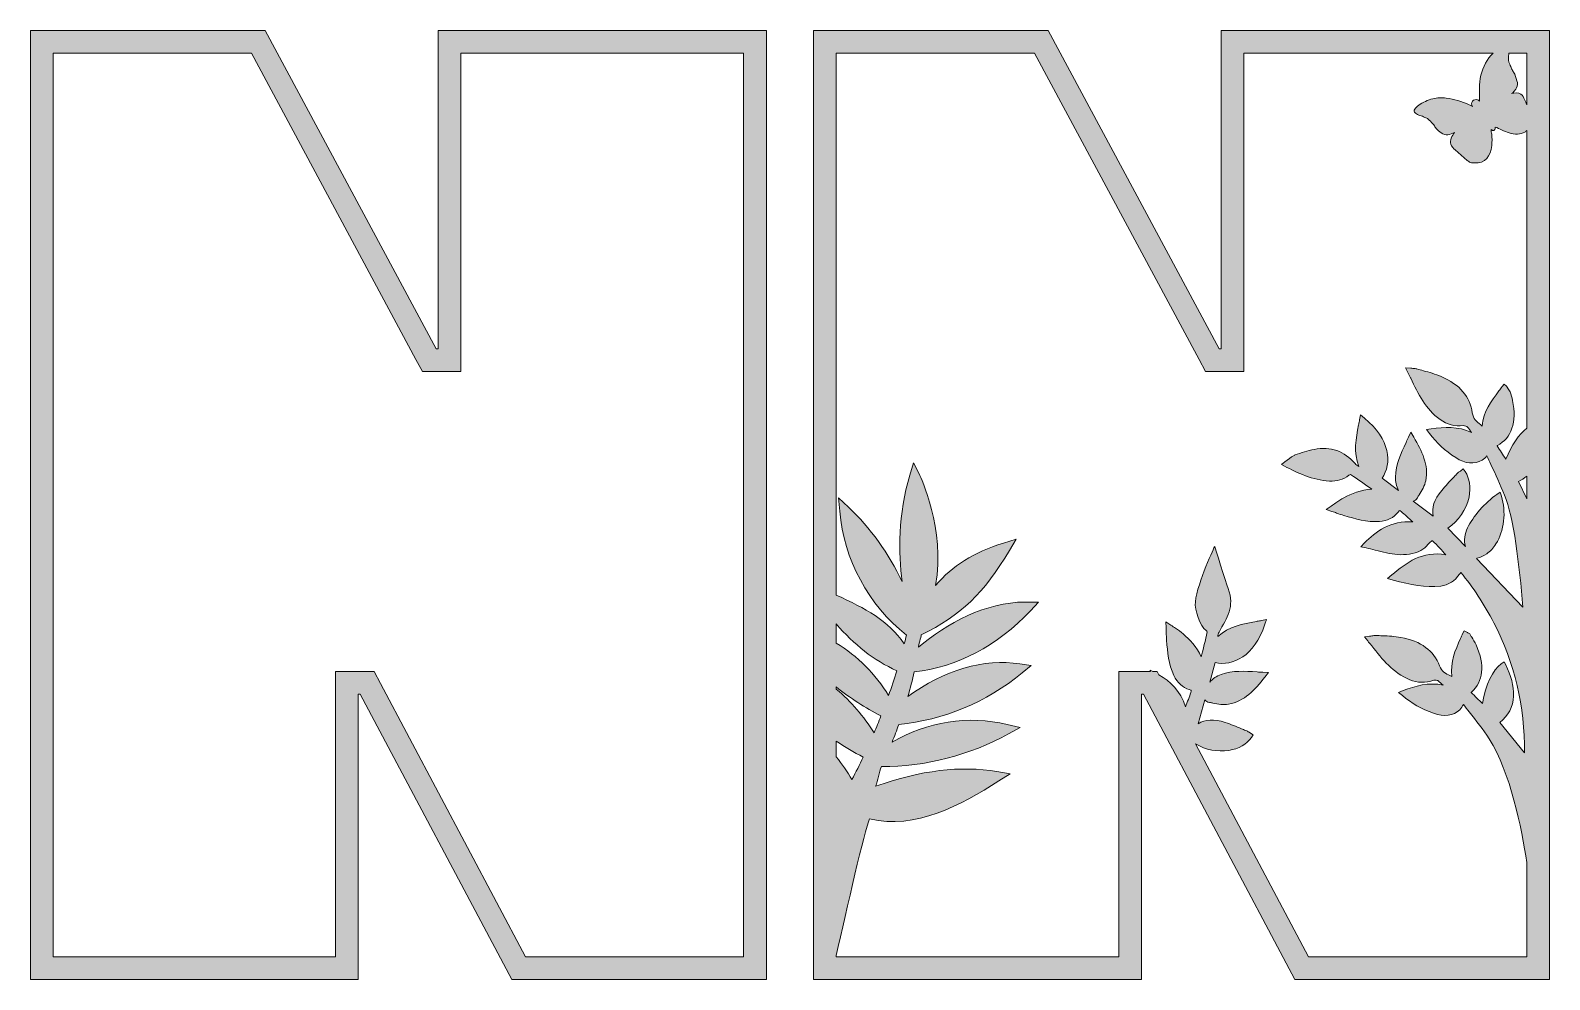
# Model space of a CAD drawing. Header units: millimetres. Extents: x 74 to 699, y -295 to -32.
# Drawn here: x 73.6 to 276.7, y -295.3 to -168.3 of the extents above; entities that cross this region are included whole.
import ezdxf

# ---------------------------------------------------------------- set-up
doc = ezdxf.new("R2010")
doc.units = ezdxf.units.MM
doc.header["$MEASUREMENT"] = 0
doc.layers.add('Layer 5', color=7, linetype='Continuous')
doc.layers.add('Layer 6', color=7, linetype='Continuous')

msp = doc.modelspace()

# ---------------------------------------------------------------- hatches: boundary and pattern name
at = {"layer": 'Layer 5'}
h = msp.add_hatch(color=1, dxfattribs=at)
h.dxf.hatch_style = 2
h.paths.add_polyline_path([(232.8, -168.29), (232.8, -210.9), (232.54, -210.9), (209.67, -168.29), (178.3, -168.29), (178.3, -295.28), (222.14, -295.28), (222.14, -257.1), (222.4, -257.1), (242.65, -295.28), (276.71, -295.28), (276.71, -168.29)])
edge = h.paths.add_edge_path()
edge.add_spline(control_points=[(273.66, -178.26), (273.56, -178.02), (273.46, -177.78), (273.36, -177.55), (273.24, -177.27), (273.11, -176.98), (272.87, -176.81), (272.51, -176.56), (272.03, -176.65), (271.61, -176.74), (271.81, -176.69), (272.19, -176.16), (272.29, -175.96), (272.43, -175.67), (272.44, -175.35), (272.34, -175.04), (272.22, -174.65), (272.12, -174.24), (271.89, -173.89), (271.79, -173.74), (271.71, -173.58), (271.63, -173.41), (271.54, -173.22), (271.49, -173.01), (271.38, -172.82), (271.17, -172.47), (271.18, -172.09), (271.21, -171.7), (271.23, -171.58), (271.24, -171.45), (271.24, -171.33), (271.24, -171.33), (273.66, -171.33), (273.66, -171.33), (273.66, -171.33), (273.66, -178.26), (273.66, -178.26)], knot_values=[0, 0, 0, 0, 1, 1, 1, 2, 2, 2, 3, 3, 3, 4, 4, 4, 5, 5, 5, 6, 6, 6, 7, 7, 7, 8, 8, 8, 9, 9, 9, 10, 10, 10, 11, 11, 11, 12, 12, 12, 12], degree=3, periodic=1)
edge = h.paths.add_edge_path()
edge.add_spline(control_points=[(181.34, -247.69), (183.64, -250.43), (186.38, -252.58), (189.42, -253.97), (189.08, -255.08), (188.71, -256.19), (188.32, -257.29), (186.58, -254.39), (184.17, -251.99), (181.34, -250.25), (181.34, -250.25), (181.34, -247.69), (181.34, -247.69)], knot_values=[0, 0, 0, 0, 1, 1, 1, 2, 2, 2, 3, 3, 3, 4, 4, 4, 4], degree=3, periodic=1)
edge = h.paths.add_edge_path()
edge.add_spline(control_points=[(181.34, -256.13), (183.19, -257.61), (185.19, -258.92), (187.31, -260.01), (187.02, -260.77), (186.7, -261.53), (186.38, -262.28), (185.03, -260.07), (183.31, -258.09), (181.34, -256.43), (181.34, -256.43), (181.34, -256.13), (181.34, -256.13)], knot_values=[0, 0, 0, 0, 1, 1, 1, 2, 2, 2, 3, 3, 3, 4, 4, 4, 4], degree=3, periodic=1)
edge = h.paths.add_edge_path()
edge.add_spline(control_points=[(181.34, -263.37), (182.48, -264.16), (183.68, -264.88), (184.93, -265.51), (184.46, -266.51), (183.95, -267.52), (183.43, -268.53), (182.82, -267.46), (182.12, -266.45), (181.34, -265.48), (181.34, -265.48), (181.34, -263.37), (181.34, -263.37)], knot_values=[0, 0, 0, 0, 1, 1, 1, 2, 2, 2, 3, 3, 3, 4, 4, 4, 4], degree=3, periodic=1)
edge = h.paths.add_edge_path()
edge.add_spline(control_points=[(273.66, -230.94), (273.66, -230.94), (272.54, -228.64), (272.54, -228.64), (272.96, -228.44), (273.33, -228.2), (273.66, -227.93), (273.66, -227.93), (273.66, -230.94), (273.66, -230.94)], knot_values=[0, 0, 0, 0, 1, 1, 1, 2, 2, 2, 3, 3, 3, 3], degree=3, periodic=1)
edge = h.paths.add_edge_path()
edge.add_spline(control_points=[(270.85, -225.65), (270.46, -225.07), (270.07, -224.47), (269.7, -223.88), (269.71, -223.85), (269.72, -223.83), (269.72, -223.83), (271.62, -222.81), (272.33, -220.72), (271.76, -217.8), (271.69, -217.4), (271.56, -217.02), (271.43, -216.66), (271.39, -216.54), (270.98, -215.93), (270.94, -215.9), (270.94, -215.9), (270.61, -215.6), (270.61, -215.6), (270.61, -215.6), (270.35, -215.95), (270.35, -215.95), (270.22, -216.14), (270.08, -216.32), (269.93, -216.52), (268.9, -217.89), (267.83, -219.3), (267.67, -221.22), (267.61, -221.17), (267.55, -221.12), (267.49, -221.07), (266.94, -220.62), (266.47, -220.23), (266.37, -219.47), (266.08, -217.29), (264.72, -215.69), (262.19, -214.59), (261.43, -214.26), (260.63, -214.04), (259.83, -213.82), (259.54, -213.74), (259.26, -213.66), (258.97, -213.58), (258.81, -213.53), (258.64, -213.52), (258.44, -213.51), (258.36, -213.5), (258.26, -213.5), (258.15, -213.49), (258.15, -213.49), (257.46, -213.42), (257.46, -213.42), (257.46, -213.42), (257.76, -214.05), (257.76, -214.05), (257.88, -214.29), (257.99, -214.52), (258.1, -214.75), (258.1, -214.75), (258.13, -214.81), (258.13, -214.81), (259.15, -216.94), (260.11, -218.94), (262.07, -220.36), (262.97, -221.02), (264, -221.28), (265.2, -221.17), (265.37, -221.15), (265.64, -221.26), (265.7, -221.33), (265.89, -221.57), (266.08, -221.83), (266.27, -222.1), (264.48, -221.21), (262.57, -221.36), (260.89, -221.58), (260.89, -221.58), (260.23, -221.67), (260.23, -221.67), (260.23, -221.67), (260.64, -222.22), (260.64, -222.22), (261.58, -223.48), (262.73, -224.54), (264.15, -225.45), (265.44, -226.28), (266.63, -226.39), (267.7, -225.78), (267.95, -225.64), (268.13, -225.44), (268.32, -225.2), (268.5, -225.58), (268.67, -225.96), (268.86, -226.36), (269.48, -227.68), (270.06, -229.08), (270.66, -230.46), (271.91, -233.32), (272.68, -239.91), (273.12, -245.44), (273.12, -245.44), (266.95, -238.93), (266.95, -238.93), (266.96, -238.93), (266.97, -238.93), (266.98, -238.92), (267.53, -238.76), (267.95, -238.56), (268.29, -238.33), (268.77, -237.99), (269.18, -237.54), (269.53, -237), (270.62, -235.3), (270.92, -232.66), (270.27, -230.6), (270.27, -230.6), (270.11, -230.07), (270.11, -230.07), (270.11, -230.07), (269.65, -230.38), (269.65, -230.38), (268.15, -231.39), (266.42, -233.36), (265.72, -234.86), (265.33, -235.69), (265.24, -236.53), (265.44, -237.34), (265.44, -237.34), (263.11, -234.88), (263.11, -234.88), (264.52, -233.93), (265.56, -232.4), (265.93, -230.73), (266.21, -229.43), (266.03, -228.22), (265.41, -227.31), (265.41, -227.31), (265.17, -226.96), (265.17, -226.96), (265.17, -226.96), (264.83, -227.2), (264.83, -227.2), (264.8, -227.23), (264.76, -227.25), (264.71, -227.29), (264.6, -227.36), (264.47, -227.44), (264.36, -227.56), (264.22, -227.71), (264.08, -227.85), (263.94, -228), (263.94, -228), (263.85, -228.1), (263.85, -228.1), (263.32, -228.66), (262.78, -229.23), (262.28, -229.84), (261.28, -231.05), (260.9, -232.18), (261.13, -233.29), (261.13, -233.29), (258.46, -231.29), (258.46, -231.29), (258.67, -231.23), (258.86, -231.08), (259.01, -230.85), (259.01, -230.85), (259.03, -230.81), (259.03, -230.81), (259.11, -230.69), (259.19, -230.56), (259.27, -230.43), (259.63, -229.84), (260.02, -229.23), (260.15, -228.54), (260.57, -226.44), (259.62, -224.58), (258.54, -222.71), (258.54, -222.71), (258.14, -222.03), (258.14, -222.03), (258.14, -222.03), (257.82, -222.73), (257.82, -222.73), (257.72, -222.97), (257.61, -223.2), (257.51, -223.42), (256.8, -224.94), (256.14, -226.38), (256.08, -228.04), (256.06, -228.69), (256.2, -229.28), (256.5, -229.83), (256.5, -229.83), (254.32, -228.2), (254.32, -228.2), (255.64, -226.25), (255.42, -222.96), (251.94, -220.17), (251.94, -220.17), (251.41, -219.74), (251.41, -219.74), (251.41, -219.74), (251.29, -220.4), (251.29, -220.4), (251.26, -220.59), (251.22, -220.78), (251.18, -220.98), (251.18, -220.98), (251.16, -221.08), (251.16, -221.08), (250.82, -222.88), (250.46, -224.74), (251.2, -226.64), (251, -226.53), (250.82, -226.41), (250.69, -226.25), (249.28, -224.57), (247.44, -223.93), (245.23, -224.35), (244.35, -224.51), (243.49, -224.81), (242.66, -225.09), (242.66, -225.09), (242.62, -225.11), (242.62, -225.11), (242.27, -225.22), (240.86, -226.37), (240.86, -226.37), (240.86, -226.37), (241.25, -226.58), (241.25, -226.58), (242.98, -227.48), (245.01, -228.45), (247.27, -228.59), (248.25, -228.65), (249.12, -228.38), (249.88, -227.8), (249.93, -227.76), (250.05, -227.73), (250.1, -227.72), (251.07, -228.36), (252.06, -229.06), (252.94, -229.68), (251.43, -229.74), (250.2, -230.27), (249.19, -230.81), (248.82, -231), (248.5, -231.23), (248.11, -231.51), (247.92, -231.64), (247.72, -231.78), (247.5, -231.93), (247.5, -231.93), (246.85, -232.37), (246.85, -232.37), (246.85, -232.37), (247.6, -232.64), (247.6, -232.64), (247.83, -232.72), (248.03, -232.79), (248.21, -232.86), (248.57, -232.99), (248.88, -233.1), (249.2, -233.19), (250.7, -233.64), (252.26, -234.1), (253.94, -233.98), (255.02, -233.9), (255.86, -233.48), (256.44, -232.74), (256.59, -232.55), (256.66, -232.54), (256.66, -232.54), (256.66, -232.54), (256.72, -232.54), (256.88, -232.67), (257.34, -233.08), (257.87, -233.55), (258.41, -234.05), (255.46, -233.81), (253.43, -235.4), (251.96, -236.85), (251.96, -236.85), (251.45, -237.36), (251.45, -237.36), (251.45, -237.36), (252.17, -237.52), (252.17, -237.52), (252.57, -237.61), (252.97, -237.72), (253.39, -237.83), (255.38, -238.34), (257.43, -238.87), (259.5, -237.86), (259.88, -237.68), (260.16, -237.38), (260.43, -237.08), (260.57, -236.92), (260.71, -236.77), (260.86, -236.65), (260.9, -236.62), (260.98, -236.58), (261.05, -236.56), (261.69, -237.21), (262.28, -237.84), (262.83, -238.46), (259.75, -237.85), (257.5, -239.52), (255.62, -241.15), (255.62, -241.15), (255.05, -241.64), (255.05, -241.64), (255.05, -241.64), (255.79, -241.84), (255.79, -241.84), (258.13, -242.45), (260.08, -242.9), (262.14, -242.63), (263.2, -242.49), (264.06, -241.95), (264.64, -241.05), (264.7, -240.97), (264.76, -240.89), (264.83, -240.81), (266.47, -242.78), (267.92, -244.99), (269.26, -247.57), (272.03, -252.9), (273.4, -258.74), (273.34, -264.95), (273.34, -264.95), (270.06, -260.87), (270.06, -260.87), (271.22, -259.98), (271.82, -258.79), (271.86, -257.36), (271.9, -255.95), (271.56, -254.58), (270.83, -253.17), (270.83, -253.17), (270.61, -252.75), (270.61, -252.75), (270.61, -252.75), (270.23, -253.03), (270.23, -253.03), (269.08, -253.85), (268.16, -255.82), (267.74, -258.34), (267.23, -257.86), (266.71, -257.37), (266.23, -256.87), (266.23, -256.84), (266.24, -256.82), (266.24, -256.82), (267.86, -255.4), (268.08, -253.21), (266.87, -250.48), (266.71, -250.11), (266.49, -249.77), (266.29, -249.45), (266.22, -249.34), (266.16, -249.24), (266.09, -249.13), (266.01, -248.99), (265.88, -248.93), (265.76, -248.87), (265.73, -248.86), (265.69, -248.84), (265.65, -248.81), (265.65, -248.81), (265.26, -248.6), (265.26, -248.6), (265.26, -248.6), (265.08, -249), (265.08, -249), (264.99, -249.21), (264.89, -249.42), (264.79, -249.65), (264.1, -251.21), (263.38, -252.83), (263.65, -254.73), (263.58, -254.7), (263.51, -254.67), (263.44, -254.63), (262.81, -254.32), (262.25, -254.04), (261.99, -253.32), (261.22, -251.26), (259.53, -250.01), (256.82, -249.5), (256, -249.35), (255.18, -249.32), (254.35, -249.28), (254.05, -249.27), (253.76, -249.26), (253.46, -249.24), (253.29, -249.23), (253.13, -249.26), (252.93, -249.29), (252.84, -249.31), (252.75, -249.32), (252.64, -249.34), (252.64, -249.34), (251.95, -249.43), (251.95, -249.43), (251.95, -249.43), (252.39, -249.98), (252.39, -249.98), (252.55, -250.18), (252.71, -250.38), (252.87, -250.57), (252.87, -250.57), (252.92, -250.63), (252.92, -250.63), (254.38, -252.47), (255.77, -254.21), (258, -255.16), (259.03, -255.59), (260.08, -255.62), (261.23, -255.24), (261.4, -255.18), (261.68, -255.23), (261.75, -255.28), (262, -255.48), (262.24, -255.69), (262.48, -255.9), (260.54, -255.44), (258.71, -256.02), (257.13, -256.61), (257.13, -256.61), (256.5, -256.85), (256.5, -256.85), (256.5, -256.85), (257.02, -257.28), (257.02, -257.28), (258.22, -258.31), (259.58, -259.08), (261.17, -259.65), (262.61, -260.17), (263.8, -260.01), (264.7, -259.17), (264.91, -258.98), (265.04, -258.74), (265.18, -258.47), (265.43, -258.8), (265.69, -259.13), (265.96, -259.47), (266.86, -260.63), (267.84, -261.79), (268.64, -263.07), (271.45, -267.54), (272.95, -275.01), (273.66, -279.62), (273.66, -279.62), (273.66, -292.24), (273.66, -292.24), (273.66, -292.24), (244.49, -292.24), (244.49, -292.24), (244.49, -292.24), (229.38, -263.76), (229.38, -263.76), (230.7, -264.53), (232.31, -264.85), (233.82, -264.61), (235.14, -264.41), (236.21, -263.8), (236.83, -262.89), (236.83, -262.89), (237.07, -262.54), (237.07, -262.54), (237.07, -262.54), (236.72, -262.32), (236.72, -262.32), (236.68, -262.29), (236.65, -262.27), (236.6, -262.23), (236.49, -262.15), (236.37, -262.07), (236.22, -262.01), (236.03, -261.93), (235.84, -261.85), (235.65, -261.77), (235.65, -261.77), (235.53, -261.72), (235.53, -261.72), (234.82, -261.43), (234.09, -261.13), (233.34, -260.88), (231.85, -260.39), (230.66, -260.45), (229.71, -261.06), (229.71, -261.06), (230.61, -257.85), (230.61, -257.85), (230.74, -258.03), (230.95, -258.15), (231.22, -258.2), (231.22, -258.2), (231.27, -258.21), (231.27, -258.21), (231.41, -258.23), (231.55, -258.26), (231.7, -258.29), (232.38, -258.42), (233.09, -258.56), (233.79, -258.43), (235.89, -258.06), (237.29, -256.52), (238.64, -254.83), (238.64, -254.83), (239.14, -254.21), (239.14, -254.21), (239.14, -254.21), (238.36, -254.17), (238.36, -254.17), (238.11, -254.15), (237.85, -254.14), (237.61, -254.12), (235.94, -254.01), (234.36, -253.91), (232.78, -254.46), (232.17, -254.67), (231.67, -255.01), (231.26, -255.5), (231.26, -255.5), (232, -252.87), (232, -252.87), (234.3, -253.4), (237.28, -252.01), (238.63, -247.75), (238.63, -247.75), (238.84, -247.11), (238.84, -247.11), (238.84, -247.11), (238.19, -247.23), (238.19, -247.23), (237.99, -247.27), (237.8, -247.31), (237.61, -247.34), (237.61, -247.34), (237.5, -247.36), (237.5, -247.36), (235.7, -247.69), (233.84, -248.03), (232.33, -249.4), (232.36, -249.17), (232.41, -248.96), (232.51, -248.79), (233.57, -246.86), (234.64, -245.43), (233.72, -242.97), (233.41, -242.13), (231.93, -237.33), (231.93, -237.33), (231.93, -237.33), (229.65, -242.03), (229.34, -244.76), (229.23, -245.74), (229.96, -248.09), (230.77, -248.58), (230.82, -248.62), (230.9, -248.72), (230.93, -248.76), (230.68, -249.89), (230.38, -251.07), (230.12, -252.12), (229.53, -250.73), (228.58, -249.78), (227.72, -249.02), (227.41, -248.75), (227.07, -248.53), (226.68, -248.27), (226.49, -248.15), (226.28, -248.01), (226.06, -247.85), (226.06, -247.85), (225.41, -247.4), (225.41, -247.4), (225.41, -247.4), (225.44, -248.21), (225.44, -248.21), (225.45, -248.44), (225.45, -248.65), (225.46, -248.85), (225.46, -249.23), (225.47, -249.56), (225.5, -249.89), (225.62, -251.46), (225.76, -253.07), (226.47, -254.6), (226.93, -255.58), (227.63, -256.21), (228.53, -256.48), (228.77, -256.55), (228.8, -256.61), (228.8, -256.62), (228.8, -256.62), (228.82, -256.67), (228.75, -256.87), (228.54, -257.45), (228.29, -258.11), (228.02, -258.79), (227.38, -256.64), (225.95, -255.36), (224.47, -254.5), (224.47, -254.5), (224.24, -254.05), (224.24, -254.05), (224.24, -254.05), (223.64, -254.05), (223.64, -254.05), (223.52, -253.99), (223.4, -253.94), (223.28, -253.88), (223.3, -253.94), (223.31, -253.99), (223.33, -254.05), (223.33, -254.05), (222.4, -254.05), (222.4, -254.05), (222.4, -254.05), (222.14, -254.05), (222.14, -254.05), (222.14, -254.05), (219.09, -254.05), (219.09, -254.05), (219.09, -254.05), (219.09, -257.1), (219.09, -257.1), (219.09, -257.1), (219.09, -292.24), (219.09, -292.24), (219.09, -292.24), (181.34, -292.24), (181.34, -292.24), (181.34, -292.24), (181.34, -292.05), (181.34, -292.05), (182.7, -285.91), (185.13, -275.28), (185.77, -273.78), (191.95, -275.27), (197.93, -271.95), (203.05, -268.71), (203.05, -268.71), (204.57, -267.76), (204.57, -267.76), (204.57, -267.76), (202.8, -267.46), (202.8, -267.46), (197.96, -266.63), (192.65, -267.27), (186.59, -269.42), (186.74, -269.03), (186.85, -268.57), (186.96, -268.13), (187.08, -267.63), (187.2, -267.17), (187.36, -266.79), (193.3, -266.79), (199.17, -265.27), (204.35, -262.41), (204.35, -262.41), (205.9, -261.55), (205.9, -261.55), (205.9, -261.55), (204.18, -261.14), (204.18, -261.14), (199, -259.91), (193.43, -260.77), (188.8, -263.5), (189.11, -262.73), (189.41, -261.94), (189.69, -261.15), (195.65, -260.57), (201.36, -258.19), (206.2, -254.25), (206.2, -254.25), (207.39, -253.28), (207.39, -253.28), (207.39, -253.28), (205.88, -253.04), (205.88, -253.04), (201.12, -252.29), (195.69, -253.88), (190.9, -257.42), (191.22, -256.31), (191.51, -255.2), (191.76, -254.1), (197.37, -253.53), (202.88, -250.63), (207.31, -245.93), (207.31, -245.93), (208.38, -244.8), (208.38, -244.8), (208.38, -244.8), (206.82, -244.78), (206.82, -244.78), (206.73, -244.78), (206.63, -244.77), (206.54, -244.77), (201.4, -244.77), (196.08, -247.59), (192.31, -250.82), (192.34, -250.6), (192.66, -249.39), (192.69, -249.17), (198.01, -246.56), (201.1, -243.59), (204.48, -237.87), (204.48, -237.87), (205.39, -236.34), (205.39, -236.34), (205.39, -236.34), (203.68, -236.87), (203.68, -236.87), (199.68, -238.13), (196.85, -239.9), (194.61, -242.55), (195.95, -234.98), (192.58, -227.99), (192.44, -227.69), (192.44, -227.69), (191.68, -226.14), (191.68, -226.14), (191.68, -226.14), (191.17, -227.79), (191.17, -227.79), (189.56, -233), (189.67, -238.22), (190.14, -242.03), (188.37, -238.28), (185.9, -234.85), (182.95, -232.07), (182.95, -232.07), (181.65, -230.84), (181.65, -230.84), (181.65, -230.84), (181.79, -232.62), (181.79, -232.62), (182.32, -239.01), (185.65, -245.2), (190.71, -249.19), (190.62, -249.58), (190.52, -249.97), (190.42, -250.37), (188.21, -247.19), (185.26, -245.64), (181.34, -243.84), (181.34, -243.84), (181.34, -171.33), (181.34, -171.33), (181.34, -171.33), (207.85, -171.33), (207.85, -171.33), (207.85, -171.33), (229.85, -212.34), (229.85, -212.34), (229.85, -212.34), (230.71, -213.94), (230.71, -213.94), (230.71, -213.94), (232.54, -213.94), (232.54, -213.94), (232.54, -213.94), (232.8, -213.94), (232.8, -213.94), (232.8, -213.94), (235.84, -213.94), (235.84, -213.94), (235.84, -213.94), (235.84, -210.9), (235.84, -210.9), (235.84, -210.9), (235.84, -171.33), (235.84, -171.33), (235.84, -171.33), (269.16, -171.33), (269.16, -171.33), (268.34, -172.14), (267.78, -173.17), (267.51, -174.29), (267.23, -175.46), (267.41, -176.58), (267.32, -177.74), (267.17, -177.59), (266.96, -177.5), (266.72, -177.56), (266.44, -177.61), (266.26, -177.85), (266.27, -178.13), (266.28, -178.25), (266.32, -178.37), (266.39, -178.46), (266.25, -178.38), (266.11, -178.31), (265.96, -178.24), (264.97, -177.79), (263.94, -177.47), (262.86, -177.34), (262.26, -177.27), (261.67, -177.3), (261.09, -177.44), (260.4, -177.6), (259.78, -177.92), (259.2, -178.3), (258.99, -178.44), (258.82, -178.64), (258.67, -178.84), (258.53, -179.02), (258.57, -179.23), (258.77, -179.36), (258.95, -179.48), (259.15, -179.62), (259.36, -179.67), (259.6, -179.72), (259.81, -179.83), (260.02, -179.93), (260.11, -179.98), (260.2, -180), (260.29, -180.04), (260.35, -180.07), (260.42, -180.11), (260.47, -180.16), (260.67, -180.35), (260.86, -180.55), (261.04, -180.74), (261.1, -180.81), (261.17, -180.86), (261.22, -180.93), (261.33, -181.09), (261.4, -181.27), (261.53, -181.4), (261.73, -181.62), (261.96, -181.82), (262.19, -181.99), (262.78, -182.42), (263.39, -182.25), (263.99, -181.94), (263.66, -182.41), (263.32, -182.98), (263.5, -183.53), (263.6, -183.84), (263.86, -184.07), (264.1, -184.28), (264.1, -184.28), (265.7, -185.68), (265.7, -185.68), (265.82, -185.79), (265.95, -185.9), (266.11, -185.96), (266.2, -185.99), (266.3, -185.99), (266.4, -186), (266.48, -186.01), (266.57, -186.01), (266.65, -186.02), (268.13, -186.13), (268.79, -185.07), (268.97, -183.71), (269.03, -183.2), (269.01, -182.67), (268.96, -182.16), (268.95, -181.99), (268.86, -181.73), (268.88, -181.53), (268.94, -181.59), (269.01, -181.64), (269.09, -181.66), (269.22, -181.7), (269.33, -181.66), (269.39, -181.54), (269.41, -181.5), (269.42, -181.46), (269.43, -181.42), (269.44, -181.39), (269.44, -181.36), (269.43, -181.33), (269.43, -181.29), (269.42, -181.26), (269.41, -181.23), (269.73, -181.29), (270.09, -181.51), (270.28, -181.6), (270.94, -181.92), (271.66, -182.19), (272.4, -182.16), (272.74, -182.14), (273.1, -182.08), (273.39, -181.9), (273.49, -181.83), (273.58, -181.75), (273.66, -181.66), (273.66, -181.66), (273.66, -221.51), (273.66, -221.51), (272.62, -222.31), (271.62, -223.78), (270.85, -225.65)], knot_values=[0, 0, 0, 0, 1, 1, 1, 2, 2, 2, 3, 3, 3, 4, 4, 4, 5, 5, 5, 6, 6, 6, 7, 7, 7, 8, 8, 8, 9, 9, 9, 10, 10, 10, 11, 11, 11, 12, 12, 12, 13, 13, 13, 14, 14, 14, 15, 15, 15, 16, 16, 16, 17, 17, 17, 18, 18, 18, 19, 19, 19, 20, 20, 20, 21, 21, 21, 22, 22, 22, 23, 23, 23, 24, 24, 24, 25, 25, 25, 26, 26, 26, 27, 27, 27, 28, 28, 28, 29, 29, 29, 30, 30, 30, 31, 31, 31, 32, 32, 32, 33, 33, 33, 34, 34, 34, 35, 35, 35, 36, 36, 36, 37, 37, 37, 38, 38, 38, 39, 39, 39, 40, 40, 40, 41, 41, 41, 42, 42, 42, 43, 43, 43, 44, 44, 44, 45, 45, 45, 46, 46, 46, 47, 47, 47, 48, 48, 48, 49, 49, 49, 50, 50, 50, 51, 51, 51, 52, 52, 52, 53, 53, 53, 54, 54, 54, 55, 55, 55, 56, 56, 56, 57, 57, 57, 58, 58, 58, 59, 59, 59, 60, 60, 60, 61, 61, 61, 62, 62, 62, 63, 63, 63, 64, 64, 64, 65, 65, 65, 66, 66, 66, 67, 67, 67, 68, 68, 68, 69, 69, 69, 70, 70, 70, 71, 71, 71, 72, 72, 72, 73, 73, 73, 74, 74, 74, 75, 75, 75, 76, 76, 76, 77, 77, 77, 78, 78, 78, 79, 79, 79, 80, 80, 80, 81, 81, 81, 82, 82, 82, 83, 83, 83, 84, 84, 84, 85, 85, 85, 86, 86, 86, 87, 87, 87, 88, 88, 88, 89, 89, 89, 90, 90, 90, 91, 91, 91, 92, 92, 92, 93, 93, 93, 94, 94, 94, 95, 95, 95, 96, 96, 96, 97, 97, 97, 98, 98, 98, 99, 99, 99, 100, 100, 100, 101, 101, 101, 102, 102, 102, 103, 103, 103, 104, 104, 104, 105, 105, 105, 106, 106, 106, 107, 107, 107, 108, 108, 108, 109, 109, 109, 110, 110, 110, 111, 111, 111, 112, 112, 112, 113, 113, 113, 114, 114, 114, 115, 115, 115, 116, 116, 116, 117, 117, 117, 118, 118, 118, 119, 119, 119, 120, 120, 120, 121, 121, 121, 122, 122, 122, 123, 123, 123, 124, 124, 124, 125, 125, 125, 126, 126, 126, 127, 127, 127, 128, 128, 128, 129, 129, 129, 130, 130, 130, 131, 131, 131, 132, 132, 132, 133, 133, 133, 134, 134, 134, 135, 135, 135, 136, 136, 136, 137, 137, 137, 138, 138, 138, 139, 139, 139, 140, 140, 140, 141, 141, 141, 142, 142, 142, 143, 143, 143, 144, 144, 144, 145, 145, 145, 146, 146, 146, 147, 147, 147, 148, 148, 148, 149, 149, 149, 150, 150, 150, 151, 151, 151, 152, 152, 152, 153, 153, 153, 154, 154, 154, 155, 155, 155, 156, 156, 156, 157, 157, 157, 158, 158, 158, 159, 159, 159, 160, 160, 160, 161, 161, 161, 162, 162, 162, 163, 163, 163, 164, 164, 164, 165, 165, 165, 166, 166, 166, 167, 167, 167, 168, 168, 168, 169, 169, 169, 170, 170, 170, 171, 171, 171, 172, 172, 172, 173, 173, 173, 174, 174, 174, 175, 175, 175, 176, 176, 176, 177, 177, 177, 178, 178, 178, 179, 179, 179, 180, 180, 180, 181, 181, 181, 182, 182, 182, 183, 183, 183, 184, 184, 184, 185, 185, 185, 186, 186, 186, 187, 187, 187, 188, 188, 188, 189, 189, 189, 190, 190, 190, 191, 191, 191, 192, 192, 192, 193, 193, 193, 194, 194, 194, 195, 195, 195, 196, 196, 196, 197, 197, 197, 198, 198, 198, 199, 199, 199, 200, 200, 200, 201, 201, 201, 202, 202, 202, 203, 203, 203, 204, 204, 204, 205, 205, 205, 206, 206, 206, 207, 207, 207, 208, 208, 208, 209, 209, 209, 210, 210, 210, 211, 211, 211, 212, 212, 212, 213, 213, 213, 214, 214, 214, 215, 215, 215, 216, 216, 216, 217, 217, 217, 218, 218, 218, 219, 219, 219, 220, 220, 220, 221, 221, 221, 222, 222, 222, 223, 223, 223, 224, 224, 224, 225, 225, 225, 226, 226, 226, 227, 227, 227, 228, 228, 228, 229, 229, 229, 230, 230, 230, 231, 231, 231, 232, 232, 232, 233, 233, 233, 234, 234, 234, 235, 235, 235, 236, 236, 236, 237, 237, 237, 238, 238, 238, 239, 239, 239, 240, 240, 240, 241, 241, 241, 242, 242, 242, 243, 243, 243, 244, 244, 244, 245, 245, 245, 246, 246, 246, 247, 247, 247, 248, 248, 248, 249, 249, 249, 250, 250, 250, 251, 251, 251, 252, 252, 252, 253, 253, 253, 254, 254, 254, 255, 255, 255, 256, 256, 256, 257, 257, 257, 258, 258, 258, 259, 259, 259, 260, 260, 260, 261, 261, 261, 262, 262, 262, 263, 263, 263, 264, 264, 264, 265, 265, 265, 266, 266, 266, 267, 267, 267, 268, 268, 268, 269, 269, 269, 270, 270, 270, 271, 271, 271, 272, 272, 272, 273, 273, 273, 274, 274, 274, 275, 275, 275, 276, 276, 276, 277, 277, 277, 278, 278, 278, 279, 279, 279, 280, 280, 280, 281, 281, 281, 282, 282, 282, 283, 283, 283, 284, 284, 284, 285, 285, 285, 286, 286, 286, 287, 287, 287, 288, 288, 288, 289, 289, 289, 290, 290, 290, 291, 291, 291, 292, 292, 292, 293, 293, 293, 294, 294, 294, 295, 295, 295, 296, 296, 296, 297, 297, 297, 298, 298, 298, 299, 299, 299, 300, 300, 300, 300], degree=3, periodic=1)
at = {"layer": 'Layer 6'}
h = msp.add_hatch(color=2, dxfattribs=at)
h.dxf.hatch_style = 2
h.paths.add_polyline_path([(172, -168.29), (128.09, -168.29), (128.09, -210.9), (127.83, -210.9), (104.96, -168.29), (73.59, -168.29), (73.59, -295.28), (117.43, -295.28), (117.43, -257.1), (117.69, -257.1), (137.95, -295.28), (172, -295.28)])
h.paths.add_polyline_path([(168.95, -171.33), (168.95, -292.24), (139.78, -292.24), (120.39, -255.67), (119.53, -254.05), (117.69, -254.05), (117.43, -254.05), (114.39, -254.05), (114.39, -257.1), (114.39, -292.24), (76.64, -292.24), (76.64, -171.33), (103.14, -171.33), (125.14, -212.34), (126, -213.94), (127.83, -213.94), (128.09, -213.94), (131.14, -213.94), (131.14, -210.9), (131.14, -171.33)])

# ---------------------------------------------------------------- linework, layer by layer
at = {"layer": 'Layer 5', "lineweight": 0}
msp.add_lwpolyline([(232.8, -168.29), (232.8, -210.9), (232.54, -210.9), (209.67, -168.29), (178.3, -168.29), (178.3, -295.28), (222.14, -295.28), (222.14, -257.1), (222.4, -257.1), (242.65, -295.28), (276.71, -295.28), (276.71, -168.29), (232.8, -168.29)], dxfattribs=at)
for points, knots in [([(270.85, -225.65), (270.46, -225.07), (270.07, -224.47), (269.7, -223.88), (269.71, -223.85), (269.72, -223.83), (269.72, -223.83), (271.62, -222.81), (272.33, -220.72), (271.76, -217.8), (271.69, -217.4), (271.56, -217.02), (271.43, -216.66), (271.39, -216.54), (270.98, -215.93), (270.94, -215.9), (270.94, -215.9), (270.61, -215.6), (270.61, -215.6), (270.61, -215.6), (270.35, -215.95), (270.35, -215.95), (270.22, -216.14), (270.08, -216.32), (269.93, -216.52), (268.9, -217.89), (267.83, -219.3), (267.67, -221.22), (267.61, -221.17), (267.55, -221.12), (267.49, -221.07), (266.94, -220.62), (266.47, -220.23), (266.37, -219.47), (266.08, -217.29), (264.72, -215.69), (262.19, -214.59), (261.43, -214.26), (260.63, -214.04), (259.83, -213.82), (259.54, -213.74), (259.26, -213.66), (258.97, -213.58), (258.81, -213.53), (258.64, -213.52), (258.44, -213.51), (258.36, -213.5), (258.26, -213.5), (258.15, -213.49), (258.15, -213.49), (257.46, -213.42), (257.46, -213.42), (257.46, -213.42), (257.76, -214.05), (257.76, -214.05), (257.88, -214.29), (257.99, -214.52), (258.1, -214.75), (258.1, -214.75), (258.13, -214.81), (258.13, -214.81), (259.15, -216.94), (260.11, -218.94), (262.07, -220.36), (262.97, -221.02), (264, -221.28), (265.2, -221.17), (265.37, -221.15), (265.64, -221.26), (265.7, -221.33), (265.89, -221.57), (266.08, -221.83), (266.27, -222.1), (264.48, -221.21), (262.57, -221.36), (260.89, -221.58), (260.89, -221.58), (260.23, -221.67), (260.23, -221.67), (260.23, -221.67), (260.64, -222.22), (260.64, -222.22), (261.58, -223.48), (262.73, -224.54), (264.15, -225.45), (265.44, -226.28), (266.63, -226.39), (267.7, -225.78), (267.95, -225.64), (268.13, -225.44), (268.32, -225.2), (268.5, -225.58), (268.67, -225.96), (268.86, -226.36), (269.48, -227.68), (270.06, -229.08), (270.66, -230.46), (271.91, -233.32), (272.68, -239.91), (273.12, -245.44), (273.12, -245.44), (266.95, -238.93), (266.95, -238.93), (266.96, -238.93), (266.97, -238.93), (266.98, -238.92), (267.53, -238.76), (267.95, -238.56), (268.29, -238.33), (268.77, -237.99), (269.18, -237.54), (269.53, -237), (270.62, -235.3), (270.92, -232.66), (270.27, -230.6), (270.27, -230.6), (270.11, -230.07), (270.11, -230.07), (270.11, -230.07), (269.65, -230.38), (269.65, -230.38), (268.15, -231.39), (266.42, -233.36), (265.72, -234.86), (265.33, -235.69), (265.24, -236.53), (265.44, -237.34), (265.44, -237.34), (263.11, -234.88), (263.11, -234.88), (264.52, -233.93), (265.56, -232.4), (265.93, -230.73), (266.21, -229.43), (266.03, -228.22), (265.41, -227.31), (265.41, -227.31), (265.17, -226.96), (265.17, -226.96), (265.17, -226.96), (264.83, -227.2), (264.83, -227.2), (264.8, -227.23), (264.76, -227.25), (264.71, -227.29), (264.6, -227.36), (264.47, -227.44), (264.36, -227.56), (264.22, -227.71), (264.08, -227.85), (263.94, -228), (263.94, -228), (263.85, -228.1), (263.85, -228.1), (263.32, -228.66), (262.78, -229.23), (262.28, -229.84), (261.28, -231.05), (260.9, -232.18), (261.13, -233.29), (261.13, -233.29), (258.46, -231.29), (258.46, -231.29), (258.67, -231.23), (258.86, -231.08), (259.01, -230.85), (259.01, -230.85), (259.03, -230.81), (259.03, -230.81), (259.11, -230.69), (259.19, -230.56), (259.27, -230.43), (259.63, -229.84), (260.02, -229.23), (260.15, -228.54), (260.57, -226.44), (259.62, -224.58), (258.54, -222.71), (258.54, -222.71), (258.14, -222.03), (258.14, -222.03), (258.14, -222.03), (257.82, -222.73), (257.82, -222.73), (257.72, -222.97), (257.61, -223.2), (257.51, -223.42), (256.8, -224.94), (256.14, -226.38), (256.08, -228.04), (256.06, -228.69), (256.2, -229.28), (256.5, -229.83), (256.5, -229.83), (254.32, -228.2), (254.32, -228.2), (255.64, -226.25), (255.42, -222.96), (251.94, -220.17), (251.94, -220.17), (251.41, -219.74), (251.41, -219.74), (251.41, -219.74), (251.29, -220.4), (251.29, -220.4), (251.26, -220.59), (251.22, -220.78), (251.18, -220.98), (251.18, -220.98), (251.16, -221.08), (251.16, -221.08), (250.82, -222.88), (250.46, -224.74), (251.2, -226.64), (251, -226.53), (250.82, -226.41), (250.69, -226.25), (249.28, -224.57), (247.44, -223.93), (245.23, -224.35), (244.35, -224.51), (243.49, -224.81), (242.66, -225.09), (242.66, -225.09), (242.62, -225.11), (242.62, -225.11), (242.27, -225.22), (240.86, -226.37), (240.86, -226.37), (240.86, -226.37), (241.25, -226.58), (241.25, -226.58), (242.98, -227.48), (245.01, -228.45), (247.27, -228.59), (248.25, -228.65), (249.12, -228.38), (249.88, -227.8), (249.93, -227.76), (250.05, -227.73), (250.1, -227.72), (251.07, -228.36), (252.06, -229.06), (252.94, -229.68), (251.43, -229.74), (250.2, -230.27), (249.19, -230.81), (248.82, -231), (248.5, -231.23), (248.11, -231.51), (247.92, -231.64), (247.72, -231.78), (247.5, -231.93), (247.5, -231.93), (246.85, -232.37), (246.85, -232.37), (246.85, -232.37), (247.6, -232.64), (247.6, -232.64), (247.83, -232.72), (248.03, -232.79), (248.21, -232.86), (248.57, -232.99), (248.88, -233.1), (249.2, -233.19), (250.7, -233.64), (252.26, -234.1), (253.94, -233.98), (255.02, -233.9), (255.86, -233.48), (256.44, -232.74), (256.59, -232.55), (256.66, -232.54), (256.66, -232.54), (256.66, -232.54), (256.72, -232.54), (256.88, -232.67), (257.34, -233.08), (257.87, -233.55), (258.41, -234.05), (255.46, -233.81), (253.43, -235.4), (251.96, -236.85), (251.96, -236.85), (251.45, -237.36), (251.45, -237.36), (251.45, -237.36), (252.17, -237.52), (252.17, -237.52), (252.57, -237.61), (252.97, -237.72), (253.39, -237.83), (255.38, -238.34), (257.43, -238.87), (259.5, -237.86), (259.88, -237.68), (260.16, -237.38), (260.43, -237.08), (260.57, -236.92), (260.71, -236.77), (260.86, -236.65), (260.9, -236.62), (260.98, -236.58), (261.05, -236.56), (261.69, -237.21), (262.28, -237.84), (262.83, -238.46), (259.75, -237.85), (257.5, -239.52), (255.62, -241.15), (255.62, -241.15), (255.05, -241.64), (255.05, -241.64), (255.05, -241.64), (255.79, -241.84), (255.79, -241.84), (258.13, -242.45), (260.08, -242.9), (262.14, -242.63), (263.2, -242.49), (264.06, -241.95), (264.64, -241.05), (264.7, -240.97), (264.76, -240.89), (264.83, -240.81), (266.47, -242.78), (267.92, -244.99), (269.26, -247.57), (272.03, -252.9), (273.4, -258.74), (273.34, -264.95), (273.34, -264.95), (270.06, -260.87), (270.06, -260.87), (271.22, -259.98), (271.82, -258.79), (271.86, -257.36), (271.9, -255.95), (271.56, -254.58), (270.83, -253.17), (270.83, -253.17), (270.61, -252.75), (270.61, -252.75), (270.61, -252.75), (270.23, -253.03), (270.23, -253.03), (269.08, -253.85), (268.16, -255.82), (267.74, -258.34), (267.23, -257.86), (266.71, -257.37), (266.23, -256.87), (266.23, -256.84), (266.24, -256.82), (266.24, -256.82), (267.86, -255.4), (268.08, -253.21), (266.87, -250.48), (266.71, -250.11), (266.49, -249.77), (266.29, -249.45), (266.22, -249.34), (266.16, -249.24), (266.09, -249.13), (266.01, -248.99), (265.88, -248.93), (265.76, -248.87), (265.73, -248.86), (265.69, -248.84), (265.65, -248.81), (265.65, -248.81), (265.26, -248.6), (265.26, -248.6), (265.26, -248.6), (265.08, -249), (265.08, -249), (264.99, -249.21), (264.89, -249.42), (264.79, -249.65), (264.1, -251.21), (263.38, -252.83), (263.65, -254.73), (263.58, -254.7), (263.51, -254.67), (263.44, -254.63), (262.81, -254.32), (262.25, -254.04), (261.99, -253.32), (261.22, -251.26), (259.53, -250.01), (256.82, -249.5), (256, -249.35), (255.18, -249.32), (254.35, -249.28), (254.05, -249.27), (253.76, -249.26), (253.46, -249.24), (253.29, -249.23), (253.13, -249.26), (252.93, -249.29), (252.84, -249.31), (252.75, -249.32), (252.64, -249.34), (252.64, -249.34), (251.95, -249.43), (251.95, -249.43), (251.95, -249.43), (252.39, -249.98), (252.39, -249.98), (252.55, -250.18), (252.71, -250.38), (252.87, -250.57), (252.87, -250.57), (252.92, -250.63), (252.92, -250.63), (254.38, -252.47), (255.77, -254.21), (258, -255.16), (259.03, -255.59), (260.08, -255.62), (261.23, -255.24), (261.4, -255.18), (261.68, -255.23), (261.75, -255.28), (262, -255.48), (262.24, -255.69), (262.48, -255.9), (260.54, -255.44), (258.71, -256.02), (257.13, -256.61), (257.13, -256.61), (256.5, -256.85), (256.5, -256.85), (256.5, -256.85), (257.02, -257.28), (257.02, -257.28), (258.22, -258.31), (259.58, -259.08), (261.17, -259.65), (262.61, -260.17), (263.8, -260.01), (264.7, -259.17), (264.91, -258.98), (265.04, -258.74), (265.18, -258.47), (265.43, -258.8), (265.69, -259.13), (265.96, -259.47), (266.86, -260.63), (267.84, -261.79), (268.64, -263.07), (271.45, -267.54), (272.95, -275.01), (273.66, -279.62), (273.66, -279.62), (273.66, -292.24), (273.66, -292.24), (273.66, -292.24), (244.49, -292.24), (244.49, -292.24), (244.49, -292.24), (229.38, -263.76), (229.38, -263.76), (230.7, -264.53), (232.31, -264.85), (233.82, -264.61), (235.14, -264.41), (236.21, -263.8), (236.83, -262.89), (236.83, -262.89), (237.07, -262.54), (237.07, -262.54), (237.07, -262.54), (236.72, -262.32), (236.72, -262.32), (236.68, -262.29), (236.65, -262.27), (236.6, -262.23), (236.49, -262.15), (236.37, -262.07), (236.22, -262.01), (236.03, -261.93), (235.84, -261.85), (235.65, -261.77), (235.65, -261.77), (235.53, -261.72), (235.53, -261.72), (234.82, -261.43), (234.09, -261.13), (233.34, -260.88), (231.85, -260.39), (230.66, -260.45), (229.71, -261.06), (229.71, -261.06), (230.61, -257.85), (230.61, -257.85), (230.74, -258.03), (230.95, -258.15), (231.22, -258.2), (231.22, -258.2), (231.27, -258.21), (231.27, -258.21), (231.41, -258.23), (231.55, -258.26), (231.7, -258.29), (232.38, -258.42), (233.09, -258.56), (233.79, -258.43), (235.89, -258.06), (237.29, -256.52), (238.64, -254.83), (238.64, -254.83), (239.14, -254.21), (239.14, -254.21), (239.14, -254.21), (238.36, -254.17), (238.36, -254.17), (238.11, -254.15), (237.85, -254.14), (237.61, -254.12), (235.94, -254.01), (234.36, -253.91), (232.78, -254.46), (232.17, -254.67), (231.67, -255.01), (231.26, -255.5), (231.26, -255.5), (232, -252.87), (232, -252.87), (234.3, -253.4), (237.28, -252.01), (238.63, -247.75), (238.63, -247.75), (238.84, -247.11), (238.84, -247.11), (238.84, -247.11), (238.19, -247.23), (238.19, -247.23), (237.99, -247.27), (237.8, -247.31), (237.61, -247.34), (237.61, -247.34), (237.5, -247.36), (237.5, -247.36), (235.7, -247.69), (233.84, -248.03), (232.33, -249.4), (232.36, -249.17), (232.41, -248.96), (232.51, -248.79), (233.57, -246.86), (234.64, -245.43), (233.72, -242.97), (233.41, -242.13), (231.93, -237.33), (231.93, -237.33), (231.93, -237.33), (229.65, -242.03), (229.34, -244.76), (229.23, -245.74), (229.96, -248.09), (230.77, -248.58), (230.82, -248.62), (230.9, -248.72), (230.93, -248.76), (230.68, -249.89), (230.38, -251.07), (230.12, -252.12), (229.53, -250.73), (228.58, -249.78), (227.72, -249.02), (227.41, -248.75), (227.07, -248.53), (226.68, -248.27), (226.49, -248.15), (226.28, -248.01), (226.06, -247.85), (226.06, -247.85), (225.41, -247.4), (225.41, -247.4), (225.41, -247.4), (225.44, -248.21), (225.44, -248.21), (225.45, -248.44), (225.45, -248.65), (225.46, -248.85), (225.46, -249.23), (225.47, -249.56), (225.5, -249.89), (225.62, -251.46), (225.76, -253.07), (226.47, -254.6), (226.93, -255.58), (227.63, -256.21), (228.53, -256.48), (228.77, -256.55), (228.8, -256.61), (228.8, -256.62), (228.8, -256.62), (228.82, -256.67), (228.75, -256.87), (228.54, -257.45), (228.29, -258.11), (228.02, -258.79), (227.38, -256.64), (225.95, -255.36), (224.47, -254.5), (224.47, -254.5), (224.24, -254.05), (224.24, -254.05), (224.24, -254.05), (223.64, -254.05), (223.64, -254.05), (223.52, -253.99), (223.4, -253.94), (223.28, -253.88), (223.3, -253.94), (223.31, -253.99), (223.33, -254.05), (223.33, -254.05), (222.4, -254.05), (222.4, -254.05), (222.4, -254.05), (222.14, -254.05), (222.14, -254.05), (222.14, -254.05), (219.09, -254.05), (219.09, -254.05), (219.09, -254.05), (219.09, -257.1), (219.09, -257.1), (219.09, -257.1), (219.09, -292.24), (219.09, -292.24), (219.09, -292.24), (181.34, -292.24), (181.34, -292.24), (181.34, -292.24), (181.34, -292.05), (181.34, -292.05), (182.7, -285.91), (185.13, -275.28), (185.77, -273.78), (191.95, -275.27), (197.93, -271.95), (203.05, -268.71), (203.05, -268.71), (204.57, -267.76), (204.57, -267.76), (204.57, -267.76), (202.8, -267.46), (202.8, -267.46), (197.96, -266.63), (192.65, -267.27), (186.59, -269.42), (186.74, -269.03), (186.85, -268.57), (186.96, -268.13), (187.08, -267.63), (187.2, -267.17), (187.36, -266.79), (193.3, -266.79), (199.17, -265.27), (204.35, -262.41), (204.35, -262.41), (205.9, -261.55), (205.9, -261.55), (205.9, -261.55), (204.18, -261.14), (204.18, -261.14), (199, -259.91), (193.43, -260.77), (188.8, -263.5), (189.11, -262.73), (189.41, -261.94), (189.69, -261.15), (195.65, -260.57), (201.36, -258.19), (206.2, -254.25), (206.2, -254.25), (207.39, -253.28), (207.39, -253.28), (207.39, -253.28), (205.88, -253.04), (205.88, -253.04), (201.12, -252.29), (195.69, -253.88), (190.9, -257.42), (191.22, -256.31), (191.51, -255.2), (191.76, -254.1), (197.37, -253.53), (202.88, -250.63), (207.31, -245.93), (207.31, -245.93), (208.38, -244.8), (208.38, -244.8), (208.38, -244.8), (206.82, -244.78), (206.82, -244.78), (206.73, -244.78), (206.63, -244.77), (206.54, -244.77), (201.4, -244.77), (196.08, -247.59), (192.31, -250.82), (192.34, -250.6), (192.66, -249.39), (192.69, -249.17), (198.01, -246.56), (201.1, -243.59), (204.48, -237.87), (204.48, -237.87), (205.39, -236.34), (205.39, -236.34), (205.39, -236.34), (203.68, -236.87), (203.68, -236.87), (199.68, -238.13), (196.85, -239.9), (194.61, -242.55), (195.95, -234.98), (192.58, -227.99), (192.44, -227.69), (192.44, -227.69), (191.68, -226.14), (191.68, -226.14), (191.68, -226.14), (191.17, -227.79), (191.17, -227.79), (189.56, -233), (189.67, -238.22), (190.14, -242.03), (188.37, -238.28), (185.9, -234.85), (182.95, -232.07), (182.95, -232.07), (181.65, -230.84), (181.65, -230.84), (181.65, -230.84), (181.79, -232.62), (181.79, -232.62), (182.32, -239.01), (185.65, -245.2), (190.71, -249.19), (190.62, -249.58), (190.52, -249.97), (190.42, -250.37), (188.21, -247.19), (185.26, -245.64), (181.34, -243.84), (181.34, -243.84), (181.34, -171.33), (181.34, -171.33), (181.34, -171.33), (207.85, -171.33), (207.85, -171.33), (207.85, -171.33), (229.85, -212.34), (229.85, -212.34), (229.85, -212.34), (230.71, -213.94), (230.71, -213.94), (230.71, -213.94), (232.54, -213.94), (232.54, -213.94), (232.54, -213.94), (232.8, -213.94), (232.8, -213.94), (232.8, -213.94), (235.84, -213.94), (235.84, -213.94), (235.84, -213.94), (235.84, -210.9), (235.84, -210.9), (235.84, -210.9), (235.84, -171.33), (235.84, -171.33), (235.84, -171.33), (269.16, -171.33), (269.16, -171.33), (268.34, -172.14), (267.78, -173.17), (267.51, -174.29), (267.23, -175.46), (267.41, -176.58), (267.32, -177.74), (267.17, -177.59), (266.96, -177.5), (266.72, -177.56), (266.44, -177.61), (266.26, -177.85), (266.27, -178.13), (266.28, -178.25), (266.32, -178.37), (266.39, -178.46), (266.25, -178.38), (266.11, -178.31), (265.96, -178.24), (264.97, -177.79), (263.94, -177.47), (262.86, -177.34), (262.26, -177.27), (261.67, -177.3), (261.09, -177.44), (260.4, -177.6), (259.78, -177.92), (259.2, -178.3), (258.99, -178.44), (258.82, -178.64), (258.67, -178.84), (258.53, -179.02), (258.57, -179.23), (258.77, -179.36), (258.95, -179.48), (259.15, -179.62), (259.36, -179.67), (259.6, -179.72), (259.81, -179.83), (260.02, -179.93), (260.11, -179.98), (260.2, -180), (260.29, -180.04), (260.35, -180.07), (260.42, -180.11), (260.47, -180.16), (260.67, -180.35), (260.86, -180.55), (261.04, -180.74), (261.1, -180.81), (261.17, -180.86), (261.22, -180.93), (261.33, -181.09), (261.4, -181.27), (261.53, -181.4), (261.73, -181.62), (261.96, -181.82), (262.19, -181.99), (262.78, -182.42), (263.39, -182.25), (263.99, -181.94), (263.66, -182.41), (263.32, -182.98), (263.5, -183.53), (263.6, -183.84), (263.86, -184.07), (264.1, -184.28), (264.1, -184.28), (265.7, -185.68), (265.7, -185.68), (265.82, -185.79), (265.95, -185.9), (266.11, -185.96), (266.2, -185.99), (266.3, -185.99), (266.4, -186), (266.48, -186.01), (266.57, -186.01), (266.65, -186.02), (268.13, -186.13), (268.79, -185.07), (268.97, -183.71), (269.03, -183.2), (269.01, -182.67), (268.96, -182.16), (268.95, -181.99), (268.86, -181.73), (268.88, -181.53), (268.94, -181.59), (269.01, -181.64), (269.09, -181.66), (269.22, -181.7), (269.33, -181.66), (269.39, -181.54), (269.41, -181.5), (269.42, -181.46), (269.43, -181.42), (269.44, -181.39), (269.44, -181.36), (269.43, -181.33), (269.43, -181.29), (269.42, -181.26), (269.41, -181.23), (269.73, -181.29), (270.09, -181.51), (270.28, -181.6), (270.94, -181.92), (271.66, -182.19), (272.4, -182.16), (272.74, -182.14), (273.1, -182.08), (273.39, -181.9), (273.49, -181.83), (273.58, -181.75), (273.66, -181.66), (273.66, -181.66), (273.66, -221.51), (273.66, -221.51), (272.62, -222.31), (271.62, -223.78), (270.85, -225.65)], [0, 0, 0, 0, 1, 1, 1, 2, 2, 2, 3, 3, 3, 4, 4, 4, 5, 5, 5, 6, 6, 6, 7, 7, 7, 8, 8, 8, 9, 9, 9, 10, 10, 10, 11, 11, 11, 12, 12, 12, 13, 13, 13, 14, 14, 14, 15, 15, 15, 16, 16, 16, 17, 17, 17, 18, 18, 18, 19, 19, 19, 20, 20, 20, 21, 21, 21, 22, 22, 22, 23, 23, 23, 24, 24, 24, 25, 25, 25, 26, 26, 26, 27, 27, 27, 28, 28, 28, 29, 29, 29, 30, 30, 30, 31, 31, 31, 32, 32, 32, 33, 33, 33, 34, 34, 34, 35, 35, 35, 36, 36, 36, 37, 37, 37, 38, 38, 38, 39, 39, 39, 40, 40, 40, 41, 41, 41, 42, 42, 42, 43, 43, 43, 44, 44, 44, 45, 45, 45, 46, 46, 46, 47, 47, 47, 48, 48, 48, 49, 49, 49, 50, 50, 50, 51, 51, 51, 52, 52, 52, 53, 53, 53, 54, 54, 54, 55, 55, 55, 56, 56, 56, 57, 57, 57, 58, 58, 58, 59, 59, 59, 60, 60, 60, 61, 61, 61, 62, 62, 62, 63, 63, 63, 64, 64, 64, 65, 65, 65, 66, 66, 66, 67, 67, 67, 68, 68, 68, 69, 69, 69, 70, 70, 70, 71, 71, 71, 72, 72, 72, 73, 73, 73, 74, 74, 74, 75, 75, 75, 76, 76, 76, 77, 77, 77, 78, 78, 78, 79, 79, 79, 80, 80, 80, 81, 81, 81, 82, 82, 82, 83, 83, 83, 84, 84, 84, 85, 85, 85, 86, 86, 86, 87, 87, 87, 88, 88, 88, 89, 89, 89, 90, 90, 90, 91, 91, 91, 92, 92, 92, 93, 93, 93, 94, 94, 94, 95, 95, 95, 96, 96, 96, 97, 97, 97, 98, 98, 98, 99, 99, 99, 100, 100, 100, 101, 101, 101, 102, 102, 102, 103, 103, 103, 104, 104, 104, 105, 105, 105, 106, 106, 106, 107, 107, 107, 108, 108, 108, 109, 109, 109, 110, 110, 110, 111, 111, 111, 112, 112, 112, 113, 113, 113, 114, 114, 114, 115, 115, 115, 116, 116, 116, 117, 117, 117, 118, 118, 118, 119, 119, 119, 120, 120, 120, 121, 121, 121, 122, 122, 122, 123, 123, 123, 124, 124, 124, 125, 125, 125, 126, 126, 126, 127, 127, 127, 128, 128, 128, 129, 129, 129, 130, 130, 130, 131, 131, 131, 132, 132, 132, 133, 133, 133, 134, 134, 134, 135, 135, 135, 136, 136, 136, 137, 137, 137, 138, 138, 138, 139, 139, 139, 140, 140, 140, 141, 141, 141, 142, 142, 142, 143, 143, 143, 144, 144, 144, 145, 145, 145, 146, 146, 146, 147, 147, 147, 148, 148, 148, 149, 149, 149, 150, 150, 150, 151, 151, 151, 152, 152, 152, 153, 153, 153, 154, 154, 154, 155, 155, 155, 156, 156, 156, 157, 157, 157, 158, 158, 158, 159, 159, 159, 160, 160, 160, 161, 161, 161, 162, 162, 162, 163, 163, 163, 164, 164, 164, 165, 165, 165, 166, 166, 166, 167, 167, 167, 168, 168, 168, 169, 169, 169, 170, 170, 170, 171, 171, 171, 172, 172, 172, 173, 173, 173, 174, 174, 174, 175, 175, 175, 176, 176, 176, 177, 177, 177, 178, 178, 178, 179, 179, 179, 180, 180, 180, 181, 181, 181, 182, 182, 182, 183, 183, 183, 184, 184, 184, 185, 185, 185, 186, 186, 186, 187, 187, 187, 188, 188, 188, 189, 189, 189, 190, 190, 190, 191, 191, 191, 192, 192, 192, 193, 193, 193, 194, 194, 194, 195, 195, 195, 196, 196, 196, 197, 197, 197, 198, 198, 198, 199, 199, 199, 200, 200, 200, 201, 201, 201, 202, 202, 202, 203, 203, 203, 204, 204, 204, 205, 205, 205, 206, 206, 206, 207, 207, 207, 208, 208, 208, 209, 209, 209, 210, 210, 210, 211, 211, 211, 212, 212, 212, 213, 213, 213, 214, 214, 214, 215, 215, 215, 216, 216, 216, 217, 217, 217, 218, 218, 218, 219, 219, 219, 220, 220, 220, 221, 221, 221, 222, 222, 222, 223, 223, 223, 224, 224, 224, 225, 225, 225, 226, 226, 226, 227, 227, 227, 228, 228, 228, 229, 229, 229, 230, 230, 230, 231, 231, 231, 232, 232, 232, 233, 233, 233, 234, 234, 234, 235, 235, 235, 236, 236, 236, 237, 237, 237, 238, 238, 238, 239, 239, 239, 240, 240, 240, 241, 241, 241, 242, 242, 242, 243, 243, 243, 244, 244, 244, 245, 245, 245, 246, 246, 246, 247, 247, 247, 248, 248, 248, 249, 249, 249, 250, 250, 250, 251, 251, 251, 252, 252, 252, 253, 253, 253, 254, 254, 254, 255, 255, 255, 256, 256, 256, 257, 257, 257, 258, 258, 258, 259, 259, 259, 260, 260, 260, 261, 261, 261, 262, 262, 262, 263, 263, 263, 264, 264, 264, 265, 265, 265, 266, 266, 266, 267, 267, 267, 268, 268, 268, 269, 269, 269, 270, 270, 270, 271, 271, 271, 272, 272, 272, 273, 273, 273, 274, 274, 274, 275, 275, 275, 276, 276, 276, 277, 277, 277, 278, 278, 278, 279, 279, 279, 280, 280, 280, 281, 281, 281, 282, 282, 282, 283, 283, 283, 284, 284, 284, 285, 285, 285, 286, 286, 286, 287, 287, 287, 288, 288, 288, 289, 289, 289, 290, 290, 290, 291, 291, 291, 292, 292, 292, 293, 293, 293, 294, 294, 294, 295, 295, 295, 296, 296, 296, 297, 297, 297, 298, 298, 298, 299, 299, 299, 300, 300, 300, 300]), ([(273.66, -178.26), (273.56, -178.02), (273.46, -177.78), (273.36, -177.55), (273.24, -177.27), (273.11, -176.98), (272.87, -176.81), (272.51, -176.56), (272.03, -176.65), (271.61, -176.74), (271.81, -176.69), (272.19, -176.16), (272.29, -175.96), (272.43, -175.67), (272.44, -175.35), (272.34, -175.04), (272.22, -174.65), (272.12, -174.24), (271.89, -173.89), (271.79, -173.74), (271.71, -173.58), (271.63, -173.41), (271.54, -173.22), (271.49, -173.01), (271.38, -172.82), (271.17, -172.47), (271.18, -172.09), (271.21, -171.7), (271.23, -171.58), (271.24, -171.45), (271.24, -171.33), (271.24, -171.33), (273.66, -171.33), (273.66, -171.33), (273.66, -171.33), (273.66, -178.26), (273.66, -178.26)], [0, 0, 0, 0, 1, 1, 1, 2, 2, 2, 3, 3, 3, 4, 4, 4, 5, 5, 5, 6, 6, 6, 7, 7, 7, 8, 8, 8, 9, 9, 9, 10, 10, 10, 11, 11, 11, 12, 12, 12, 12]), ([(273.66, -230.94), (273.66, -230.94), (272.54, -228.64), (272.54, -228.64), (272.96, -228.44), (273.33, -228.2), (273.66, -227.93), (273.66, -227.93), (273.66, -230.94), (273.66, -230.94)], [0, 0, 0, 0, 1, 1, 1, 2, 2, 2, 3, 3, 3, 3]), ([(181.34, -247.69), (183.64, -250.43), (186.38, -252.58), (189.42, -253.97), (189.08, -255.08), (188.71, -256.19), (188.32, -257.29), (186.58, -254.39), (184.17, -251.99), (181.34, -250.25), (181.34, -250.25), (181.34, -247.69), (181.34, -247.69)], [0, 0, 0, 0, 1, 1, 1, 2, 2, 2, 3, 3, 3, 4, 4, 4, 4]), ([(181.34, -256.13), (183.19, -257.61), (185.19, -258.92), (187.31, -260.01), (187.02, -260.77), (186.7, -261.53), (186.38, -262.28), (185.03, -260.07), (183.31, -258.09), (181.34, -256.43), (181.34, -256.43), (181.34, -256.13), (181.34, -256.13)], [0, 0, 0, 0, 1, 1, 1, 2, 2, 2, 3, 3, 3, 4, 4, 4, 4]), ([(181.34, -263.37), (182.48, -264.16), (183.68, -264.88), (184.93, -265.51), (184.46, -266.51), (183.95, -267.52), (183.43, -268.53), (182.82, -267.46), (182.12, -266.45), (181.34, -265.48), (181.34, -265.48), (181.34, -263.37), (181.34, -263.37)], [0, 0, 0, 0, 1, 1, 1, 2, 2, 2, 3, 3, 3, 4, 4, 4, 4])]:
    msp.add_open_spline(points, degree=3, knots=knots, dxfattribs=at)
at = {"layer": 'Layer 6', "lineweight": 0}
for points in [[(172, -168.29), (128.09, -168.29), (128.09, -210.9), (127.83, -210.9), (104.96, -168.29), (73.59, -168.29), (73.59, -295.28), (117.43, -295.28), (117.43, -257.1), (117.69, -257.1), (137.95, -295.28), (172, -295.28), (172, -168.29), (172, -168.29)], [(168.95, -171.33), (168.95, -292.24), (139.78, -292.24), (120.39, -255.67), (119.53, -254.05), (117.69, -254.05), (117.43, -254.05), (114.39, -254.05), (114.39, -257.1), (114.39, -292.24), (76.64, -292.24), (76.64, -171.33), (103.14, -171.33), (125.14, -212.34), (126, -213.94), (127.83, -213.94), (128.09, -213.94), (131.14, -213.94), (131.14, -210.9), (131.14, -171.33), (168.95, -171.33)]]:
    msp.add_lwpolyline(points, dxfattribs=at)

doc.saveas('drawing.dxf')
